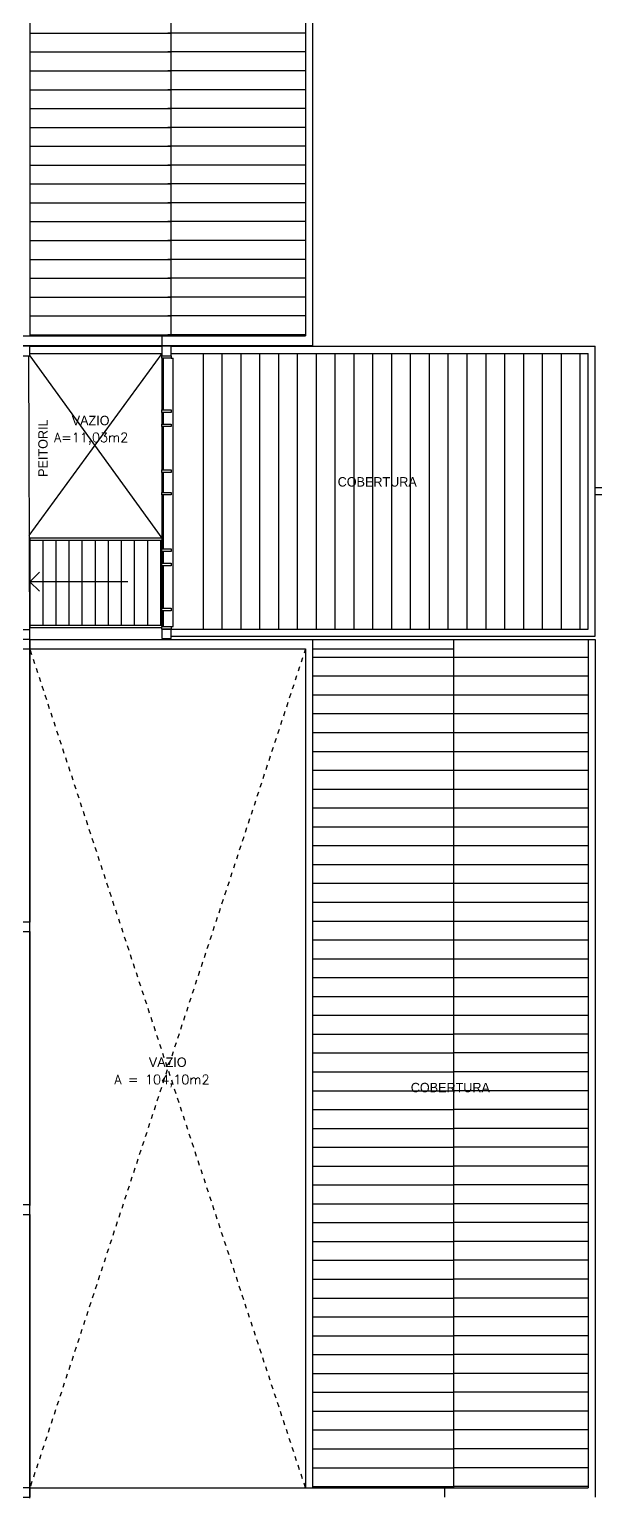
# Model space of a CAD drawing. Header units: centimetres. Extents: x -15 to 273, y 1 to 137.
# Drawn here: x 10.81 to 22.84, y 25.29 to 56.44 of the extents above; entities that cross this region are included whole.
import ezdxf

# ---------------------------------------------------------------- set-up
doc = ezdxf.new("R2010")
doc.units = ezdxf.units.CM
doc.header["$LTSCALE"] = 0.003
doc.header["$MEASUREMENT"] = 0
doc.linetypes.add('HIDDEN', pattern=[0.375, 0.25, -0.125])
for name, color, linetype in [('1', 1, 'CONTINUOUS'), ('ALV', 2, 'CONTINUOUS'), ('AREA', 2, 'CONTINUOUS'), ('COB', 1, 'CONTINUOUS'), ('COTAS', 1, 'CONTINUOUS'), ('ESQUADRIAS', 1, 'CONTINUOUS'), ('ESTRUT', 2, 'CONTINUOUS'), ('PISO', 1, 'CONTINUOUS'), ('PL-Áreas-Depto', 2, 'CONTINUOUS'), ('PROJ', 1, 'HIDDEN')]:
    doc.layers.add(name, color=color, linetype=linetype)
doc.styles.add('UNB-100', font='simplex.shx', dxfattribs={"height": 0.2})

msp = doc.modelspace()

# ---------------------------------------------------------------- linework, layer by layer
at = {"layer": '1'}
msp.add_lwpolyline([(12.904, 44.722), (10.826, 44.722), (11.029, 44.924), (10.826, 44.722), (11.029, 44.519)], dxfattribs=at)
at = {"layer": 'ALV'}
for p, q in [((10.826, 67.937), (10.826, 49.937)), ((13.827, 49.937), (13.827, 67.937)), ((16.677, 67.937), (16.677, 49.937)), ((16.827, 67.937), (16.827, 49.737)), ((9.457, 49.937), (16.677, 49.937)), ((13.627, 49.937), (13.627, 49.737)), ((4.827, 49.737), (16.827, 49.737)), ((10.827, 49.717), (13.627, 49.717)), ((10.827, 49.567), (13.627, 49.567)), ((13.827, 49.717), (22.827, 49.717)), ((13.827, 49.567), (22.677, 49.567)), ((22.677, 43.717), (22.677, 49.567)), ((22.827, 43.567), (22.827, 49.717)), ((26.397, 46.717), (22.823, 46.717)), ((26.397, 46.567), (22.823, 46.567)), ((10.827, 43.717), (10.827, 43.717)), ((13.627, 43.717), (22.677, 43.717)), ((13.627, 43.717), (13.627, 43.567)), ((10.827, 43.497), (16.826, 43.497)), ((10.827, 43.497), (10.827, 43.297)), ((13.827, 43.567), (22.827, 43.567)), ((16.826, 43.497), (16.826, 25.497)), ((16.826, 43.497), (22.827, 43.497)), ((19.827, 25.497), (19.827, 43.497)), ((22.677, 43.497), (22.677, 25.497)), ((22.827, 43.497), (22.827, 25.297)), ((10.827, 43.297), (16.676, 43.297)), ((10.827, 43.297), (10.827, 37.497)), ((16.676, 43.297), (16.676, 25.497)), ((16.826, 43.297), (19.827, 43.297)), ((10.827, 37.297), (10.827, 31.488)), ((10.827, 31.297), (10.827, 25.497)), ((10.827, 25.497), (22.677, 25.497)), ((10.827, 25.497), (10.827, 25.297)), ((19.627, 25.497), (19.627, 25.297))]:
    msp.add_line(p, q, dxfattribs=at)
at = {"layer": 'COB'}
for p, q in [((10.826, 56.362), (13.827, 56.362)), ((16.677, 56.362), (13.751, 56.362)), ((10.826, 55.962), (13.827, 55.962)), ((16.677, 55.962), (13.751, 55.962)), ((10.826, 55.562), (13.827, 55.562)), ((16.677, 55.562), (13.751, 55.562)), ((10.826, 55.162), (13.827, 55.162)), ((16.677, 55.162), (13.751, 55.162)), ((10.826, 54.762), (13.827, 54.762)), ((16.677, 54.762), (13.751, 54.762)), ((10.826, 54.362), (13.827, 54.362)), ((16.677, 54.362), (13.751, 54.362)), ((10.826, 53.962), (13.827, 53.962)), ((16.677, 53.962), (13.751, 53.962)), ((10.826, 53.562), (13.827, 53.562)), ((16.677, 53.562), (13.751, 53.562)), ((10.826, 53.162), (13.827, 53.162)), ((16.677, 53.162), (13.751, 53.162)), ((10.826, 52.762), (13.827, 52.762)), ((16.677, 52.762), (13.751, 52.762)), ((10.826, 52.362), (13.827, 52.362)), ((16.677, 52.362), (13.751, 52.362)), ((10.826, 51.962), (13.827, 51.962)), ((16.677, 51.962), (13.751, 51.962)), ((10.826, 51.562), (13.827, 51.562)), ((16.677, 51.562), (13.751, 51.562)), ((10.826, 51.162), (13.827, 51.162)), ((16.677, 51.162), (13.751, 51.162)), ((10.826, 50.762), (13.827, 50.762)), ((10.826, 50.762), (13.827, 50.762)), ((16.677, 50.762), (13.751, 50.762)), ((16.677, 50.762), (13.751, 50.762)), ((10.826, 50.362), (13.827, 50.362)), ((10.826, 50.362), (13.827, 50.362)), ((16.677, 50.362), (13.751, 50.362)), ((16.677, 50.362), (13.751, 50.362)), ((10.826, 49.962), (13.827, 49.962)), ((16.677, 49.962), (13.751, 49.962)), ((14.502, 49.567), (14.502, 43.717)), ((14.902, 49.567), (14.902, 43.717)), ((15.302, 49.567), (15.302, 43.717)), ((15.702, 49.567), (15.702, 43.717)), ((16.102, 49.567), (16.102, 43.717)), ((16.502, 49.567), (16.502, 43.717)), ((16.902, 49.567), (16.902, 43.717)), ((17.302, 49.567), (17.302, 43.717)), ((17.702, 49.567), (17.702, 43.717)), ((18.102, 49.567), (18.102, 43.717)), ((18.502, 49.567), (18.502, 43.717)), ((18.902, 49.567), (18.902, 43.717)), ((19.302, 49.567), (19.302, 43.717)), ((19.702, 49.567), (19.702, 43.717)), ((20.102, 49.567), (20.102, 43.717)), ((20.502, 49.567), (20.502, 43.717)), ((20.902, 49.567), (20.902, 43.717)), ((21.302, 49.567), (21.302, 43.717)), ((21.702, 49.567), (21.702, 43.717)), ((22.102, 49.567), (22.102, 43.717)), ((22.502, 49.567), (22.502, 43.717)), ((16.826, 43.122), (22.677, 43.122)), ((16.826, 42.722), (22.677, 42.722)), ((16.826, 42.322), (22.677, 42.322)), ((16.826, 41.922), (22.677, 41.922)), ((16.826, 41.522), (22.677, 41.522)), ((16.826, 41.122), (22.677, 41.122)), ((16.826, 40.722), (22.677, 40.722)), ((16.826, 40.322), (22.677, 40.322)), ((16.826, 39.922), (22.677, 39.922)), ((16.826, 39.522), (22.677, 39.522)), ((16.826, 39.122), (22.677, 39.122)), ((16.826, 38.722), (22.677, 38.722)), ((16.826, 38.322), (22.677, 38.322)), ((16.826, 37.922), (22.677, 37.922)), ((16.826, 37.522), (22.677, 37.522)), ((16.826, 37.122), (22.677, 37.122)), ((16.826, 36.722), (22.677, 36.722)), ((16.826, 36.322), (22.677, 36.322)), ((16.826, 35.922), (22.677, 35.922)), ((16.826, 35.522), (22.677, 35.522)), ((16.826, 35.122), (19.827, 35.122)), ((22.677, 35.122), (19.827, 35.122)), ((22.677, 35.122), (19.827, 35.122)), ((16.826, 34.722), (19.827, 34.722)), ((22.677, 34.722), (19.827, 34.722)), ((22.677, 34.722), (19.827, 34.722)), ((22.677, 34.722), (19.827, 34.722)), ((22.677, 34.722), (19.827, 34.722)), ((16.826, 34.322), (19.827, 34.322)), ((22.677, 34.322), (19.827, 34.322)), ((16.826, 33.922), (19.827, 33.922)), ((22.677, 33.922), (19.827, 33.922)), ((16.826, 33.522), (19.827, 33.522)), ((22.677, 33.522), (19.827, 33.522)), ((16.826, 33.122), (19.827, 33.122)), ((22.677, 33.122), (19.827, 33.122)), ((16.826, 32.722), (19.827, 32.722)), ((22.677, 32.722), (19.827, 32.722)), ((16.826, 32.322), (19.827, 32.322)), ((22.677, 32.322), (19.827, 32.322)), ((16.826, 31.922), (19.827, 31.922)), ((22.677, 31.922), (19.827, 31.922)), ((16.826, 31.522), (19.827, 31.522)), ((22.677, 31.522), (19.827, 31.522)), ((16.826, 31.122), (19.827, 31.122)), ((22.677, 31.122), (19.827, 31.122)), ((16.826, 30.722), (19.827, 30.722)), ((22.677, 30.722), (19.827, 30.722)), ((16.826, 30.322), (19.827, 30.322)), ((22.677, 30.322), (19.827, 30.322)), ((16.826, 29.922), (19.827, 29.922)), ((22.677, 29.922), (19.827, 29.922)), ((16.826, 29.522), (19.827, 29.522)), ((22.677, 29.522), (19.827, 29.522)), ((16.826, 29.122), (19.827, 29.122)), ((22.677, 29.122), (19.827, 29.122)), ((16.826, 28.722), (19.827, 28.722)), ((22.677, 28.722), (19.827, 28.722)), ((16.826, 28.322), (19.827, 28.322)), ((22.677, 28.322), (19.827, 28.322)), ((16.826, 27.922), (19.827, 27.922)), ((22.677, 27.922), (19.827, 27.922)), ((16.826, 27.522), (19.827, 27.522)), ((22.677, 27.522), (19.827, 27.522)), ((16.826, 27.122), (19.827, 27.122)), ((22.677, 27.122), (19.827, 27.122)), ((16.826, 26.722), (19.827, 26.722)), ((22.677, 26.722), (19.827, 26.722)), ((16.826, 26.322), (19.827, 26.322)), ((22.677, 26.322), (19.827, 26.322)), ((16.826, 25.922), (19.827, 25.922)), ((22.677, 25.922), (19.827, 25.922)), ((16.826, 25.522), (19.827, 25.522)), ((22.677, 25.522), (19.827, 25.522))]:
    msp.add_line(p, q, dxfattribs=at)
at = {"layer": 'COTAS'}
for p, q in [((13.627, 49.567), (10.802, 45.703)), ((10.827, 49.517), (13.627, 45.647))]:
    msp.add_line(p, q, dxfattribs=at)
at = {"layer": 'ESQUADRIAS'}
for p, q in [((13.627, 49.462), (13.627, 48.367)), ((13.652, 49.462), (13.652, 48.367)), ((13.827, 49.462), (13.867, 49.462)), ((13.867, 43.772), (13.867, 49.462)), ((13.627, 48.312), (13.627, 48.067)), ((13.652, 48.312), (13.652, 48.067)), ((13.627, 48.012), (13.627, 47.097)), ((13.652, 48.012), (13.652, 47.097)), ((13.627, 47.042), (13.627, 46.617)), ((13.652, 47.042), (13.652, 46.617)), ((13.627, 46.562), (13.627, 45.417)), ((13.652, 46.562), (13.652, 45.417)), ((13.627, 45.362), (13.627, 45.117)), ((13.652, 45.362), (13.652, 45.117)), ((13.627, 45.062), (13.627, 44.157)), ((13.652, 45.062), (13.652, 44.157)), ((13.627, 44.102), (13.627, 43.772)), ((13.652, 44.102), (13.652, 43.772)), ((13.827, 43.772), (13.867, 43.772)), ((13.827, 43.772), (13.827, 43.772))]:
    msp.add_line(p, q, dxfattribs=at)
for points in [[(13.627, 49.517), (13.827, 49.517), (13.827, 49.462), (13.627, 49.462)], [(13.627, 48.367), (13.827, 48.367), (13.827, 48.312), (13.627, 48.312)], [(13.627, 48.067), (13.827, 48.067), (13.827, 48.012), (13.627, 48.012)], [(13.627, 47.097), (13.827, 47.097), (13.827, 47.042), (13.627, 47.042)], [(13.627, 46.617), (13.827, 46.617), (13.827, 46.562), (13.627, 46.562)], [(13.627, 45.417), (13.827, 45.417), (13.827, 45.362), (13.627, 45.362)], [(13.627, 45.117), (13.827, 45.117), (13.827, 45.062), (13.627, 45.062)], [(13.627, 44.157), (13.827, 44.157), (13.827, 44.102), (13.627, 44.102)], [(13.627, 43.772), (13.827, 43.772), (13.827, 43.717), (13.627, 43.717)]]:
    msp.add_lwpolyline(points, close=True, dxfattribs=at)
at = {"layer": 'ESTRUT'}
for points in [[(10.827, 49.717), (10.627, 49.717), (10.627, 49.517), (10.827, 49.517)], [(13.827, 49.717), (13.627, 49.717), (13.627, 49.517), (13.827, 49.517)], [(10.827, 43.703), (10.627, 43.703), (10.627, 43.503), (10.827, 43.503)], [(13.827, 43.717), (13.627, 43.717), (13.627, 43.517), (13.827, 43.517)], [(10.827, 43.497), (10.627, 43.497), (10.627, 43.297), (10.827, 43.297)], [(10.827, 37.497), (10.627, 37.497), (10.627, 37.297), (10.827, 37.297)], [(10.827, 31.497), (10.627, 31.497), (10.627, 31.297), (10.827, 31.297)], [(10.827, 25.497), (10.627, 25.497), (10.627, 25.297), (10.827, 25.297)]]:
    msp.add_lwpolyline(points, close=True, dxfattribs=at)
at = {"layer": 'PISO'}
for p, q in [((13.627, 45.647), (10.826, 45.647)), ((10.826, 45.647), (10.827, 43.797)), ((13.627, 45.597), (10.827, 45.597)), ((11.104, 43.797), (11.104, 45.597)), ((11.382, 43.797), (11.382, 45.597)), ((11.66, 43.797), (11.66, 45.597)), ((11.938, 43.797), (11.938, 45.597)), ((12.215, 43.797), (12.215, 45.597)), ((12.493, 43.797), (12.493, 45.597)), ((12.771, 43.797), (12.771, 45.597)), ((13.049, 43.797), (13.049, 45.597)), ((13.327, 43.797), (13.327, 45.597)), ((13.604, 43.797), (13.604, 45.597)), ((10.827, 43.797), (13.627, 43.797)), ((10.827, 43.797), (10.827, 43.747)), ((10.827, 43.747), (13.627, 43.747))]:
    msp.add_line(p, q, dxfattribs=at)
at = {"layer": 'PL-Áreas-Depto'}
for points in [[(-1.373, 43.503), (10.827, 43.503), (10.802, 49.517)], [(10.827, 25.277), (10.827, 25.297), (10.827, 43.497), (7.827, 43.497), (-1.373, 43.497), (-1.373, 43.242), (-1.413, 43.242), (-1.413, 37.552), (-1.373, 37.552), (-1.373, 37.242), (-1.413, 37.242), (-1.413, 31.552), (-1.373, 31.552), (-1.373, 31.242), (-1.413, 31.242), (-1.413, 25.552), (-1.373, 25.552), (-1.373, 25.297), (1.627, 25.297), (1.627, 25.077)]]:
    msp.add_lwpolyline(points, dxfattribs=at)
at = {"layer": 'PROJ', "color": 1}
for p, q in [((16.676, 43.297), (10.827, 25.497)), ((16.676, 25.497), (10.827, 43.297))]:
    msp.add_line(p, q, dxfattribs=at)

# ---------------------------------------------------------------- texts
at = {"layer": 'ALV'}
msp.add_text('PEITORIL', height=0.2, rotation=90, dxfattribs=at).set_placement((11.203, 46.946))
for s, p in [('VAZIO', (11.713, 48.042)), ('COBERTURA', (17.36, 46.741)), ('VAZIO', (13.35, 34.426)), ('COBERTURA', (18.912, 33.888))]:
    msp.add_text(s, height=0.2, dxfattribs=at).set_placement(p)
at = {"layer": 'AREA', "style": 'UNB-100'}
for s, p in [('A=11,03m2', (11.336, 47.684)), ('A = 104,10m2', (12.617, 34.059))]:
    msp.add_text(s, height=0.2, dxfattribs=at).set_placement(p)

doc.saveas('drawing.dxf')
